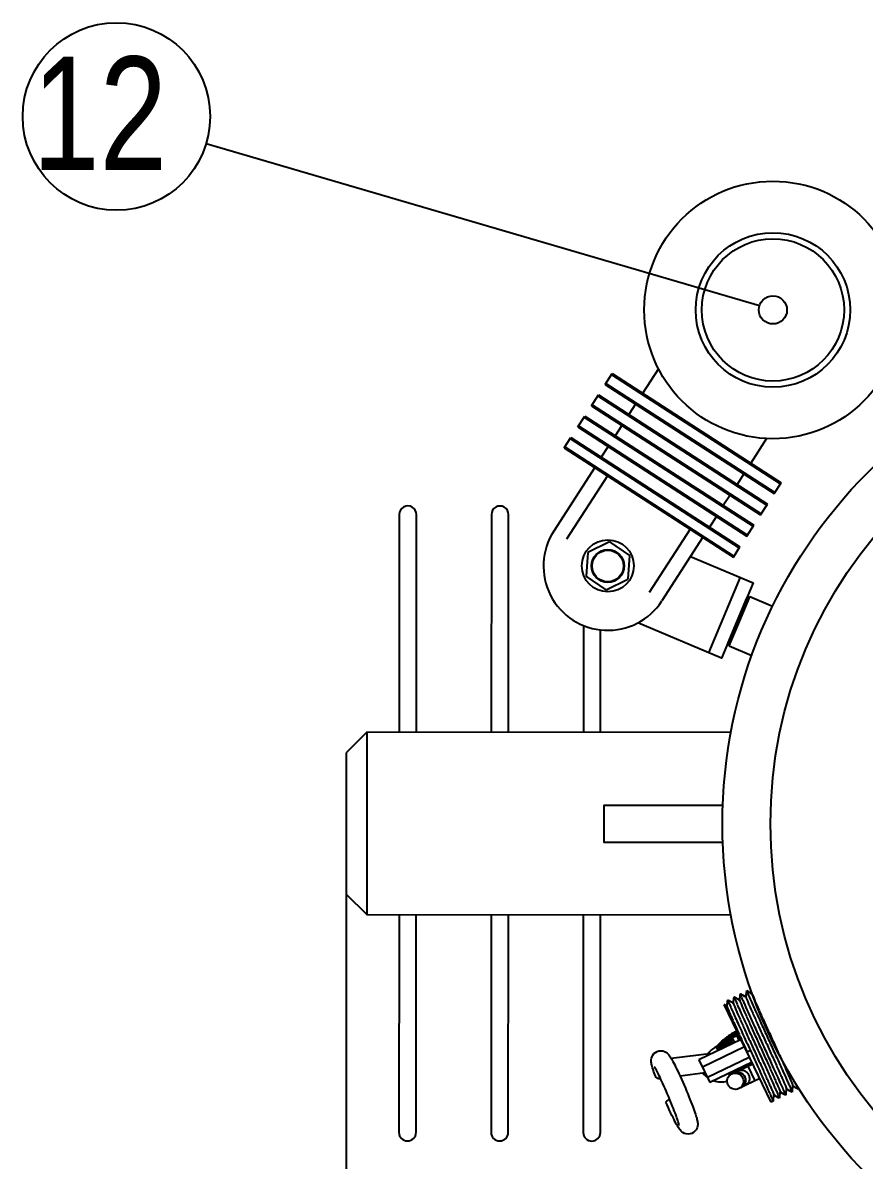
# Model space of a CAD drawing. Header units: millimetres. Extents: x 14764 to 253586, y -11609 to 135872.
# Drawn here: x 247852.5 to 248212.1, y 131231 to 131716.9 of the extents above; entities that cross this region are included whole.
import ezdxf

# ---------------------------------------------------------------- set-up
doc = ezdxf.new("R2010")
doc.units = ezdxf.units.MM
doc.header["$LTSCALE"] = 23.1
doc.header["$PDMODE"] = 3
doc.header["$PDSIZE"] = 1
doc.layers.get('0').update_dxf_attribs({"linetype": 'CONTINUOUS'})
doc.layers.get('Defpoints').update_dxf_attribs({"linetype": 'CONTINUOUS'})
doc.styles.add('DFT', font='simplex.shx', dxfattribs={"width": 0.67, "bigfont": 'dft.shx'})
doc.styles.get("Standard").update_dxf_attribs({"font": 'txt', "width": 0.8})
doc.dimstyles.new('INTE$0', dxfattribs={"dimscale": 5, "dimtxt": 4, "dimasz": 3, "dimexe": 3, "dimexo": 0, "dimgap": 1, "dimtad": 1, "dimdec": 3, "dimdsep": 46, "dimtxsty": 'DFT', "dimcen": 0, "dimclrd": 3, "dimclre": 3, "dimclrt": 6, "dimadec": 0, "dimazin": 0, "dimtfac": 1, "dimtdec": 3, "dimtix": 1, "dimtmove": 1, "dimatfit": 0, "dimfxl": 0, "dimtolj": 1, "dimtzin": 0, "dimarcsym": 0})

# ---------------------------------------------------------------- blocks, each defined once
blk = doc.blocks.new('*D221')
at = {"color": 3, "lineweight": -2, "transparency": 16777216}
for p, q in [((248626.45, 131366.69), (248626.45, 130896.13)), ((247990.77, 131344.69), (247990.77, 130896.13)), ((248005.77, 130911.13), (248611.45, 130911.13))]:
    blk.add_line(p, q, dxfattribs=at)
at = {"color": 3, "transparency": 16777216}
for points in [[(248005.77, 130913.63), (248005.77, 130908.63), (247990.77, 130911.13)], [(248611.45, 130913.63), (248611.45, 130908.63), (248626.45, 130911.13)]]:
    blk.add_solid(points, dxfattribs=at)
at = {"layer": 'Defpoints', "color": 0, "transparency": 16777216}
for p in [(248626.45, 131366.69), (247990.77, 131344.69), (248626.45, 130911.13)]:
    blk.add_point(p, dxfattribs=at)
at = {"color": 6, "transparency": 16777216, "insert": (248308.61, 130941.13), "char_height": 40, "attachment_point": 5, "style": 'DFT'}
blk.add_mtext('\\A1;920', dxfattribs=at)

msp = doc.modelspace()

# ---------------------------------------------------------------- linework, layer by layer
at = {"color": 1}
msp.add_line((248167.3407, 131595.8767), (247930.852, 131665.0758), dxfattribs=at)
at = {"color": 0, "linetype": 'ByBlock', "lineweight": 25}
for p, q in [((248101.3863, 131562.3533), (248104.3679, 131566.975)), ((248104.0969, 131566.5548), (248176.3629, 131519.9327)), ((248104.3679, 131566.975), (248176.6339, 131520.3528)), ((248124.1727, 131569.0816), (248117.3926, 131558.5721)), ((248101.3863, 131562.3533), (248173.6523, 131515.7311)), ((248101.6573, 131562.7735), (248173.9233, 131516.1513)), ((248095.5314, 131553.278), (248098.513, 131557.8997)), ((248098.242, 131557.4796), (248170.508, 131510.8574)), ((248098.513, 131557.8997), (248170.779, 131511.2775)), ((248095.5314, 131553.278), (248167.7974, 131506.6559)), ((248095.8025, 131553.6982), (248168.0684, 131507.076)), ((248114.411, 131553.9505), (248111.5377, 131549.4969)), ((248089.6765, 131544.2028), (248092.6582, 131548.8244)), ((248092.3871, 131548.4043), (248164.6531, 131501.7821)), ((248092.6582, 131548.8244), (248164.9242, 131502.2023)), ((248089.6765, 131544.2028), (248161.9425, 131497.5806)), ((248089.9476, 131544.6229), (248162.2136, 131498.0008)), ((248108.5561, 131544.8752), (248105.6829, 131540.4216)), ((248083.9247, 131535.2872), (248086.7491, 131539.6652)), ((248084.1957, 131535.7074), (248156.4617, 131489.0852)), ((248086.478, 131539.245), (248158.744, 131492.6228)), ((248086.7491, 131539.6652), (248159.0151, 131493.043)), ((248102.7012, 131535.8), (248099.7738, 131531.2623)), ((248170.3893, 131539.265), (248163.6092, 131528.7556)), ((248083.9247, 131535.2872), (248156.1907, 131488.6651)), ((248096.9494, 131526.8844), (248079.4443, 131499.751)), ((248102.4113, 131523.3606), (248084.9063, 131496.2272)), ((248160.6276, 131524.134), (248157.7544, 131519.6804)), ((248173.6523, 131515.7311), (248176.6339, 131520.3528)), ((248154.7727, 131515.0587), (248151.8995, 131510.6051)), ((248167.7974, 131506.6559), (248170.779, 131511.2775)), ((248148.9178, 131505.9834), (248145.9904, 131501.4458)), ((248161.9425, 131497.5806), (248164.9242, 131502.2023)), ((248137.704, 131500.5917), (248120.199, 131473.4583)), ((248143.166, 131497.0679), (248125.661, 131469.9345)), ((248156.1907, 131488.6651), (248159.0151, 131493.043)), ((248159.1095, 131480.0174), (248145.5307, 131447.7588)), ((248172.4041, 131255.8606), (248152.2968, 131297.5581)), ((248155.8841, 131298.3046), (248155.6626, 131298.4429)), ((248158.5864, 131299.6076), (248158.3648, 131299.746)), ((248161.2886, 131300.9107), (248161.067, 131301.0491)), ((248163.9908, 131302.2138), (248163.7693, 131302.3521)), ((248153.1496, 131297.0217), (248152.9044, 131297.1749)), ((248154.6021, 131282.6766), (248156.3717, 131283.7829)), ((248155.6302, 131283.3203), (248155.6712, 131283.3456)), ((248155.6712, 131283.3456), (248155.6889, 131283.3565)), ((248157.6731, 131284.1067), (248155.8716, 131283.238)), ((248156.7842, 131281.3456), (248155.8716, 131283.238)), ((248156.3717, 131283.7829), (248158.1149, 131284.7299)), ((248157.4625, 131286.0844), (248157.5019, 131286.0026)), ((248157.552, 131286.0178), (248157.6896, 131285.9127)), ((248157.5986, 131285.9212), (248157.5533, 131285.8982)), ((248157.5553, 131285.8921), (248157.5553, 131285.8945)), ((248157.5553, 131285.8921), (248157.6723, 131285.6493)), ((248157.6603, 131285.8747), (248157.5986, 131285.9212)), ((248157.6363, 131285.843), (248158.123, 131285.476)), ((248158.0405, 131285.588), (248157.6603, 131285.8747)), ((248157.6731, 131284.1067), (248158.5856, 131282.2143)), ((248157.6896, 131285.9127), (248158.0423, 131285.6433)), ((248157.8965, 131285.4679), (248157.7746, 131285.5562)), ((248157.7774, 131285.4315), (248157.7774, 131285.4397)), ((248157.7774, 131285.4315), (248157.9685, 131285.0352)), ((248157.8489, 131285.4022), (248158.0655, 131285.2453)), ((248158.1871, 131285.2575), (248157.8965, 131285.4679)), ((248158.0853, 131285.5542), (248158.0405, 131285.588)), ((248158.0655, 131285.2453), (248158.219, 131285.1341)), ((248158.2064, 131284.8453), (248158.0747, 131284.9339)), ((248158.122, 131284.7167), (248158.1598, 131284.6385)), ((248158.1833, 131284.7087), (248158.1868, 131284.7063)), ((248158.2067, 131285.2433), (248158.1871, 131285.2575)), ((248159.4864, 131282.6487), (248141.4715, 131273.9616)), ((248160.9996, 131279.5106), (248142.9848, 131270.8235)), ((248149.3026, 131279.9148), (248148.8399, 131279.4019)), ((248148.8399, 131279.4019), (248149.5782, 131277.8708)), ((248149.301, 131279.9131), (248149.3189, 131279.9217)), ((248149.3187, 131279.9216), (248150.2671, 131280.9004)), ((248149.3189, 131279.9217), (248149.3258, 131279.9292)), ((248149.3999, 131279.7615), (248149.3984, 131279.7568)), ((248149.3984, 131279.7568), (248149.4014, 131279.7601)), ((248149.5811, 131279.378), (248149.5932, 131279.3907)), ((248150.0117, 131279.8151), (248149.7396, 131279.6839)), ((248149.8613, 131278.7968), (248149.8889, 131278.824)), ((248150.5434, 131279.4611), (248149.9785, 131279.1886)), ((248150.2671, 131280.9004), (248151.306, 131281.8742)), ((248151.2267, 131278.9422), (248150.3104, 131278.5003)), ((248151.306, 131281.8742), (248152.348, 131282.761)), ((248151.8968, 131280.6571), (248152.9586, 131281.5017)), ((248151.9879, 131281.6185), (248152.0207, 131281.6459)), ((248152.3027, 131279.8213), (248153.3792, 131280.6345)), ((248152.3321, 131282.748), (248152.3481, 131282.7609)), ((248152.4525, 131282.5973), (248152.4341, 131282.5824)), ((248152.6134, 131282.2636), (248152.5771, 131282.2349)), ((248152.9586, 131281.5017), (248154.6021, 131282.6766)), ((248152.9627, 131281.4864), (248152.9673, 131281.4899)), ((248153.386, 131280.6086), (248153.3936, 131280.6141)), ((248155.372, 131281.9557), (248155.3875, 131281.9655)), ((248155.4055, 131281.9024), (248155.8834, 131280.9113)), ((248160.7217, 131280.2599), (248162.1099, 131277.2082)), ((248129.6266, 131274.5421), (248147.1307, 131276.6905)), ((248141.4715, 131273.9616), (248146.1528, 131264.2538)), ((248163.1805, 131274.988), (248145.1657, 131266.3009)), ((248163.461, 131277.8597), (248162.1099, 131277.2082)), ((248164.1683, 131272.9396), (248146.1534, 131264.2525)), ((248155.3588, 131268.0311), (248156.8128, 131268.7323)), ((248155.4914, 131267.9106), (248164.4988, 131272.2541)), ((248157.6395, 131268.9464), (248157.5662, 131268.9251)), ((248162.3112, 131271.1992), (248165.3517, 131264.894)), ((248164.1059, 131272.4266), (248164.2377, 131272.7956)), ((248164.201, 131272.1105), (248164.1198, 131272.2789)), ((248124.6066, 131265.8665), (248125.0743, 131265.9239)), ((248144.2143, 131268.2737), (248133.4192, 131266.9487)), ((248154.6614, 131267.3296), (248154.2601, 131268.1617)), ((248167.5393, 131265.9489), (248158.5319, 131261.6054)), ((248173.1477, 131256.2192), (248172.4041, 131255.8606))]:
    msp.add_line(p, q, dxfattribs=at)
at = {"color": 0, "linetype": 'ByBlock', "lineweight": 25, "ltscale": 0.5}
for p, q in [((248013.4335, 131506.7872), (248013.3786, 131413.7911)), ((248020.7273, 131413.7868), (248020.7822, 131506.7829)), ((248020.7273, 131413.7868), (248020.7822, 131506.7829)), ((248052.8016, 131506.764), (248052.7467, 131413.7679)), ((248060.0954, 131413.7636), (248060.1503, 131506.7596)), ((248103.3037, 131495.1242), (248094.0728, 131490.6552)), ((248103.3037, 131495.1242), (248111.7843, 131489.3569)), ((248094.0728, 131490.6552), (248093.3236, 131480.4347)), ((248111.7843, 131489.3569), (248111.0351, 131479.1364)), ((248101.8041, 131474.6674), (248093.3236, 131480.4347)), ((248101.8041, 131474.6674), (248111.0351, 131479.1364)), ((248161.8656, 131471.0996), (248157.8502, 131461.5603)), ((248158.8041, 131461.1587), (248163.2211, 131471.652)), ((248163.2211, 131471.652), (248161.8656, 131471.0996)), ((248172.9141, 131467.5717), (248163.2211, 131471.652)), ((248092.1417, 131459.3896), (248092.1147, 131413.7446)), ((248157.8502, 131461.5603), (248153.8347, 131452.021)), ((248154.3871, 131450.6655), (248158.8041, 131461.1587)), ((248099.4634, 131413.7403), (248099.4893, 131457.5139)), ((248153.8347, 131452.021), (248154.3871, 131450.6655)), ((248154.3871, 131450.6655), (248164.0734, 131446.5881)), ((247999.5561, 131413.7993), (247990.8024, 131405.056)), ((247999.5561, 131413.7993), (247999.5101, 131335.9381)), ((248155.1538, 131413.7074), (247999.5561, 131413.7993)), ((247990.8024, 131405.056), (247990.7668, 131344.6917)), ((247990.7668, 131344.6917), (247999.5101, 131335.9381)), ((247999.5101, 131335.9381), (248155.1222, 131335.8462)), ((248013.3326, 131335.9299), (248013.2777, 131242.9338)), ((248013.3326, 131335.9299), (248013.2777, 131242.9338)), ((248020.6264, 131242.9295), (248020.6813, 131335.9256)), ((248020.6264, 131242.9295), (248020.6813, 131335.9256)), ((248052.7007, 131335.9067), (248052.6458, 131242.9106)), ((248059.9945, 131242.9063), (248060.0494, 131335.9023)), ((248092.0687, 131335.8834), (248092.0138, 131242.8874)), ((248099.3625, 131242.883), (248099.4174, 131335.8791))]:
    msp.add_line(p, q, dxfattribs=at)
at = {"color": 0, "linetype": 'ByBlock', "lineweight": 25}
for points in [[(248137.9202, 131488.9367), (248164.6395, 131477.6896), (248151.0608, 131445.431), (248115.3088, 131460.4803)], [(248151.6921, 131366.6922), (248100.9602, 131366.6922), (248100.9602, 131382.6922), (248151.6921, 131382.6922)], [(248152.435, 131282.5813), (248154.0587, 131283.7992), (248155.8154, 131284.9341), (248157.5553, 131285.8945)], [(248152.6406, 131282.1572), (248154.2718, 131283.3588), (248156.0334, 131284.4828), (248157.7774, 131285.4397)], [(248149.3999, 131279.7615), (248150.3491, 131280.7314), (248151.3908, 131281.6994), (248152.435, 131282.5813)], [(248149.5885, 131279.3954), (248150.5398, 131280.3389), (248151.5897, 131281.2895), (248152.6406, 131282.1572)], [(248149.8793, 131278.834), (248150.8335, 131279.7349), (248151.8968, 131280.6571)], [(248150.534, 131278.3317), (248151.2213, 131278.9378), (248152.3027, 131279.8213)], [(248153.3792, 131280.6345), (248155.0395, 131281.7732), (248155.3641, 131281.9705)], [(248122.907, 131266.8719), (248122.6552, 131267.5714), (248122.3743, 131268.3727), (248122.1196, 131269.1242), (248121.8936, 131269.8193), (248121.6971, 131270.4549), (248121.5302, 131271.0316), (248121.3914, 131271.5548), (248121.2786, 131272.0358), (248121.1901, 131272.4919), (248121.1262, 131272.9485), (248121.0936, 131273.441), (248121.1124, 131273.9975), (248121.2159, 131274.6218), (248121.4344, 131275.2843), (248121.7829, 131275.9387), (248122.2701, 131276.5466), (248122.9068, 131277.0806), (248123.5999, 131277.459)], [(248123.5997, 131277.459), (248124.3975, 131277.7039), (248125.2463, 131277.782), (248126.024, 131277.697), (248126.734, 131277.4812), (248127.3641, 131277.164), (248127.8937, 131276.7832), (248128.3177, 131276.3833), (248128.6527, 131275.9975), (248128.937, 131275.6202), (248129.2051, 131275.2259), (248129.4774, 131274.7936), (248129.7644, 131274.3098), (248130.0708, 131273.768), (248130.3976, 131273.1672), (248130.7472, 131272.5026), (248131.1229, 131271.7679), (248131.5266, 131270.9582), (248131.9601, 131270.0686), (248132.4247, 131269.095), (248132.9211, 131268.0339), (248133.4474, 131266.8872), (248133.9957, 131265.6705), (248134.5561, 131264.4048), (248135.1179, 131263.1136), (248135.6704, 131261.8218), (248136.2039, 131260.5535), (248136.7132, 131259.3219), (248137.1958, 131258.1347), (248137.6497, 131256.9983), (248138.0735, 131255.9176), (248138.4663, 131254.8963), (248138.8277, 131253.9369), (248139.1576, 131253.0405), (248139.4564, 131252.2075), (248139.7248, 131251.4376), (248139.9635, 131250.7292), (248140.1738, 131250.0798), (248140.3571, 131249.4857), (248140.5151, 131248.9409), (248140.6484, 131248.4428), (248140.758, 131247.9845), (248140.8459, 131247.5515), (248140.9129, 131247.1199), (248140.9546, 131246.6566), (248140.9546, 131246.1227), (248140.8763, 131245.494), (248140.6726, 131244.7887), (248140.3059, 131244.0572), (248139.7708, 131243.3816), (248139.0982, 131242.8282), (248138.4541, 131242.4825)], [(248132.9763, 131246.1278), (248132.9776, 131246.1173), (248132.9769, 131246.1192), (248132.9557, 131246.2236), (248132.9101, 131246.4171), (248132.8383, 131246.6907), (248132.7399, 131247.0372), (248132.6146, 131247.4519), (248132.462, 131247.9326), (248132.2819, 131248.4779), (248132.0739, 131249.0863), (248131.8378, 131249.7567), (248131.5734, 131250.4886), (248131.2803, 131251.2812), (248130.9584, 131252.1336), (248130.6077, 131253.0442), (248130.2285, 131254.0113), (248129.8213, 131255.032), (248129.3872, 131256.1023), (248128.9301, 131257.2111), (248128.4565, 131258.342), (248127.9735, 131259.4777), (248127.4883, 131260.6008), (248127.0087, 131261.6943), (248126.5419, 131262.7423), (248126.0939, 131263.7326), (248125.667, 131264.6616), (248125.2621, 131265.5285), (248124.8801, 131266.3328), (248124.5214, 131267.0748), (248124.1863, 131267.7548), (248123.8752, 131268.3733), (248123.5884, 131268.9306), (248123.3268, 131269.4263), (248123.0918, 131269.859), (248122.885, 131270.227), (248122.7088, 131270.5287), (248122.5662, 131270.7616), (248122.4635, 131270.92), (248122.4493, 131270.9409)], [(248157.5662, 131268.9251), (248156.2248, 131268.5818), (248155.0169, 131268.3133)], [(248138.4542, 131242.4826), (248137.6745, 131242.2412), (248136.8218, 131242.1594), (248136.0232, 131242.2459), (248135.2937, 131242.471), (248134.6603, 131242.7958), (248134.1455, 131243.1706), (248133.7393, 131243.555), (248133.4082, 131243.9353), (248133.1168, 131244.3216), (248132.8401, 131244.7291), (248132.5608, 131245.1738), (248132.2665, 131245.6715), (248131.95, 131246.2334), (248131.6073, 131246.8665), (248131.2363, 131247.5752), (248130.8367, 131248.3611), (248130.4095, 131249.2233), (248129.9551, 131250.1615), (248129.4751, 131251.1738), (248128.9718, 131252.2564), (248128.4481, 131253.4038), (248127.9076, 131254.6091), (248127.3957, 131255.77)]]:
    msp.add_lwpolyline(points, dxfattribs=at)
at = {"color": 1}
msp.add_circle((247892.5722, 131676.8184), 40.0405, dxfattribs=at)
at = {"color": 0, "linetype": 'ByBlock', "lineweight": 25}
for centre, radius in [((248173.0996, 131594.193), 54.9947), ((248173.0996, 131594.193), 33), ((248173.0996, 131594.193), 30.3893), ((248173.0996, 131594.193), 6), ((248364.0414, 131374.6922), 212.5), ((248364.0414, 131374.6922), 192), ((248102.5497, 131484.8382), 7), ((248102.5497, 131484.8382), 6.75)]:
    msp.add_circle(centre, radius, dxfattribs=at)
at = {"color": 0, "linetype": 'ByBlock', "lineweight": 25, "ltscale": 0.5}
msp.add_circle((248102.5539, 131484.8958), 11.0994, dxfattribs=at)
for centre, start, end in [((248017.1079, 131506.785), 359.966169, 179.966169), ((248017.1079, 131506.785), 359.966169, 179.966169), ((248056.4759, 131506.7618), 359.966169, 179.966169), ((248016.9521, 131242.9317), 179.966169, 359.966169), ((248016.9521, 131242.9317), 179.966169, 359.966169), ((248056.3201, 131242.9084), 179.966169, 359.966169), ((248095.6882, 131242.8852), 179.966169, 359.966169)]:
    msp.add_arc(centre, 3.6744, start, end, dxfattribs=at)
at = {"color": 0, "linetype": 'ByBlock', "lineweight": 25}
for centre, radius, start, end in [((248102.5526, 131484.8427), 27.5, 147.172045, 327.172045), ((248113.2305, 131308.113), 49.0066, 354.398046, 354.569485), ((248205.5079, 131369.4697), 79.0363, 236.61489, 237.024446), ((248213.0522, 131381.2405), 93.0171, 237.072295, 238.006239), ((248199.3874, 131371.5881), 87.738, 237.539448, 237.656131), ((248105.1238, 131304.2038), 49.0066, 354.398046, 354.569485), ((248197.4012, 131365.5605), 79.0363, 236.61489, 237.024446), ((248204.9456, 131377.3313), 93.0171, 237.072295, 238.006239), ((248098.0818, 131205.4639), 109.3641, 57.900578, 58.093725), ((248107.826, 131305.5069), 49.0066, 354.398046, 354.569485), ((248200.1035, 131366.8635), 79.0363, 236.61489, 237.024446), ((248207.6478, 131378.6343), 93.0171, 237.072295, 238.006239), ((248100.784, 131206.7669), 109.3641, 57.900578, 58.093725), ((248110.5282, 131306.8099), 49.0066, 354.398046, 354.569485), ((248202.8057, 131368.1666), 79.0363, 236.61489, 237.024446), ((248210.35, 131379.9374), 93.0171, 237.072295, 238.006239), ((248103.4862, 131208.07), 109.3641, 57.900578, 58.093725), ((248106.1885, 131209.3731), 109.3641, 57.900578, 58.093725), ((248209.8987, 131388.2316), 107.4229, 237.668851, 237.95673), ((248089.5413, 131194.8398), 120.3626, 57.903864, 58.097736), ((248170.6418, 131260.2062), 29.0409, 126.217668, 129.044915), ((248170.8671, 131259.7365), 29.471, 116.968701, 128.845229), ((248170.8558, 131259.7483), 29.3386, 125.168944, 128.849053), ((248170.9015, 131259.6531), 29.4378, 125.249805, 128.609659), ((248171.6265, 131258.1563), 30.8315, 116.91032, 128.253058), ((248171.6361, 131258.1367), 30.7241, 116.81822, 128.253886), ((248173.0193, 131255.2598), 33.3632, 116.815679, 127.283972), ((248173.0289, 131255.2406), 33.2463, 116.730832, 127.285196), ((248171.6502, 131258.0547), 30.6898, 125.368402, 127.475652), ((248170.6409, 131260.2072), 29.0396, 124.695702, 126.217399), ((248173.0734, 131255.0896), 33.1849, 121.711255, 125.522772), ((248171.6901, 131257.9985), 30.7588, 123.591917, 125.368436), ((248170.9069, 131259.6455), 29.4472, 124.774387, 125.249753), ((248170.8632, 131259.7377), 29.3515, 124.581947, 125.168805), ((248170.6412, 131260.2067), 29.0401, 123.383107, 124.695709), ((248170.9198, 131259.6264), 29.4702, 121.424962, 124.773834), ((248170.8751, 131259.7198), 29.3731, 121.147177, 124.581373), ((248170.643, 131260.2039), 29.0435, 121.021753, 123.382935), ((248171.7225, 131257.9496), 30.8174, 121.500619, 123.591797), ((248156.306, 131282.3372), 1, 115.744187, 205.744187), ((248170.9228, 131259.6213), 29.4762, 120.375966, 121.424784), ((248171.7426, 131257.9168), 30.8559, 119.907593, 121.500652), ((248170.638, 131260.2121), 29.0339, 120.316217, 121.021641), ((248170.8753, 131259.7194), 29.3735, 120.71125, 121.146993), ((248173.1657, 131254.9449), 33.3565, 121.429937, 121.596831), ((248173.2145, 131254.8632), 33.4517, 117.989542, 121.428286), ((248170.8847, 131259.7029), 29.3925, 116.972511, 120.710541), ((248170.6458, 131260.1984), 29.0497, 116.988985, 120.31588), ((248170.9296, 131259.6094), 29.4898, 117.464738, 120.375576), ((248171.7549, 131257.8954), 30.8806, 118.569644, 119.907512), ((248171.7628, 131257.8809), 30.8971, 116.913672, 118.569747), ((248170.9247, 131259.6187), 29.4793, 116.969673, 117.464665), ((248173.2448, 131254.8073), 33.5152, 116.822034, 117.990417), ((248158.6835, 131287.3598), 1.8018, 232.408207, 232.979497), ((248157.2388, 131285.0074), 1, 295.744187, 25.744187), ((248153.3268, 131270.0972), 10.33, 115.744187, 141.973805), ((248170.6302, 131260.2196), 29.0232, 134.893853, 137.226825), ((248170.8034, 131259.818), 29.3675, 128.848194, 136.943998), ((248170.7988, 131259.7663), 29.2848, 136.634227, 136.942357), ((248171.3914, 131258.4635), 30.4447, 128.26344, 136.041797), ((248170.8176, 131259.7484), 29.3108, 134.530319, 136.633918), ((248171.317, 131258.433), 30.1852, 135.03749, 136.028263), ((248172.495, 131255.9674), 32.4826, 127.304189, 134.549838), ((248171.4067, 131258.4371), 30.3462, 128.352264, 135.561114), ((248150.5187, 131279.318), 0.839, 216.988565, 218.410429), ((248172.5314, 131255.7884), 32.3005, 127.288829, 134.50687), ((248171.3453, 131258.4049), 30.2251, 134.8283, 135.037665), ((248172.5212, 131255.9279), 32.3919, 127.307114, 134.101944), ((248174.3228, 131251.9225), 35.9614, 125.993743, 132.488577), ((248151.3052, 131278.8012), 1.3223, 195.81293, 209.556966), ((248171.403, 131258.3461), 30.3074, 132.640328, 134.827362), ((248170.6321, 131260.2177), 29.0258, 134.191544, 134.893762), ((248170.8334, 131259.7324), 29.3332, 133.92652, 134.530436), ((248174.357, 131251.8755), 35.8765, 125.997738, 132.087261), ((248170.6349, 131260.2147), 29.03, 131.578465, 134.191442), ((248170.8501, 131259.7148), 29.3575, 131.793349, 133.926241), ((248174.3958, 131251.6696), 35.7614, 125.979797, 131.717871), ((248171.4536, 131258.2917), 30.3817, 132.349637, 132.64106), ((248171.5101, 131258.2288), 30.4663, 129.850101, 132.348561), ((248170.8632, 131259.7003), 29.377, 131.058181, 131.793434), ((248170.8166, 131259.7963), 29.2766, 131.43319, 131.642664), ((248170.6388, 131260.2102), 29.0359, 129.085746, 131.578314), ((248170.8312, 131259.7796), 29.2988, 128.896238, 131.432929), ((248170.8754, 131259.6862), 29.3957, 129.304308, 131.058018), ((248171.579, 131258.1466), 30.5736, 128.270042, 129.770458), ((248170.8819, 131259.6782), 29.406, 128.85072, 129.304386), ((248170.8831, 131259.6768), 29.4078, 128.610327, 128.850728), ((248171.6112, 131258.106), 30.6254, 127.476112, 128.270209), ((248177.8449, 131244.6915), 42.8207, 124.381069, 125.783795), ((248172.937, 131255.2813), 32.9496, 125.655972, 127.305676), ((248175.0271, 131250.9557), 37.1575, 122.012511, 125.996197), ((248175.0083, 131250.9815), 36.9825, 122.375991, 126.000017), ((248175.1325, 131250.6859), 36.9903, 122.290295, 125.993429), ((248177.9492, 131244.5462), 42.8558, 124.384587, 124.631684), ((248178.4257, 131243.8286), 43.8608, 121.237805, 124.37071), ((248172.9876, 131255.2113), 33.036, 125.524353, 125.65667), ((248178.414, 131243.852), 43.6911, 121.258727, 124.373433), ((248175.1631, 131250.7406), 37.2689, 122.195779, 122.378685), ((248146.7774, 131308.1681), 40.6614, 281.680162, 283.509036), ((248146.6516, 131308.6981), 41.2061, 283.50699, 283.749814), ((248146.6091, 131308.8715), 41.3847, 283.749897, 284.112432), ((248146.4517, 131309.4852), 42.0182, 284.116539, 285.712453), ((248140.7041, 131321.7023), 54.6815, 287.496008, 291.232531), ((248140.5323, 131322.2028), 55.0705, 288.589535, 291.21545), ((248139.7763, 131324.1686), 57.1766, 291.208752, 295.183377), ((248139.7436, 131324.2354), 57.3906, 291.210477, 295.13432), ((248153.3268, 131270.0972), 10.33, 190.88264, 191.222822), ((248151.0767, 131274.7634), 10.33, 220.265551, 234.931431), ((248151.0767, 131274.7634), 10.33, 251.072409, 284.004489), ((248146.9309, 131307.4482), 39.9253, 281.527471, 281.6736), ((248156.7022, 131268.8915), 1.8791, 197.444082, 214.044291), ((248147.1225, 131307.1328), 40.1039, 281.539671, 282.044395), ((248147.109, 131307.2215), 40.0493, 281.88759, 282.035889), ((248147.0395, 131307.5438), 40.3789, 282.03687, 282.916636), ((248157.9538, 131265.0001), 3.3089, 295.7491, 298.785123), ((248224.1432, 131339.7435), 95.4233, 237.891789, 238.086205), ((248226.8455, 131341.0466), 95.4233, 237.891789, 238.086205), ((248134.8114, 131192.5908), 79.2445, 56.615508, 57.105485), ((248227.1989, 131254.1221), 49.0028, 174.397989, 174.569484), ((248229.5477, 131342.3496), 95.4233, 237.891789, 238.086205), ((248137.5136, 131193.8939), 79.2445, 56.615508, 57.105485), ((248229.9011, 131255.4252), 49.0028, 174.397989, 174.569484), ((248232.2499, 131343.6527), 95.4233, 237.891789, 238.086205), ((248140.2158, 131195.1969), 79.2445, 56.615508, 57.105485), ((248232.6033, 131256.7282), 49.0028, 174.397989, 174.569484), ((248132.1091, 131191.2877), 79.2445, 56.615508, 57.105485), ((248224.4967, 131252.819), 49.0028, 174.397989, 174.569484)]:
    msp.add_arc(centre, radius, start, end, dxfattribs=at)
for points, knots in [([(248161.5901, 131300.6501), (248161.6087, 131300.8186), (248161.7158, 131301.7373), (248161.8135, 131302.6571), (248161.881, 131303.4094)], [0, 0, 0, 0, 0.18330794, 1, 1, 1, 1]), ([(248161.881, 131303.4094), (248161.9909, 131303.0819), (248162.3406, 131302.2242), (248163.0142, 131300.6399), (248163.97, 131298.476), (248165.4258, 131295.2272), (248167.4007, 131290.8781), (248169.8525, 131285.5132), (248172.4288, 131279.8895), (248174.9427, 131274.3958), (248177.2115, 131269.4114), (248178.8674, 131265.7355), (248179.942, 131263.3015), (248180.5323, 131261.9382), (248180.9569, 131260.9181), (248181.1791, 131260.3527), (248181.2544, 131260.1284)], [0, 0, 0, 0, 0.02185307, 0.05853886, 0.10893561, 0.17148286, 0.28375037, 0.41108995, 0.54462752, 0.67505442, 0.79327835, 0.89106282, 0.93009155, 0.96159563, 0.98503374, 1, 1, 1, 1]), ([(248161.881, 131303.4094), (248162.1179, 131303.2551), (248162.9095, 131302.75), (248163.7149, 131302.2652), (248164.2924, 131301.9531)], [0, 0, 0, 0, 0.30102202, 1, 1, 1, 1]), ([(248153.4835, 131296.7409), (248153.502, 131296.9094), (248153.6091, 131297.8281), (248153.7068, 131298.7479), (248153.7743, 131299.5002)], [0, 0, 0, 0, 0.18330794, 1, 1, 1, 1]), ([(248153.7743, 131299.5002), (248153.8842, 131299.1727), (248154.2339, 131298.315), (248154.9075, 131296.7307), (248155.8633, 131294.5668), (248157.0637, 131291.888), (248158.4724, 131288.7774), (248160.6253, 131284.0515), (248162.3089, 131280.3757), (248163.461, 131277.8597)], [0, 0, 0, 0, 0.04370716, 0.11707837, 0.21787263, 0.34296736, 0.48847914, 0.64989136, 1, 1, 1, 1]), ([(248153.7743, 131299.5002), (248154.0112, 131299.3459), (248154.8028, 131298.8408), (248155.6082, 131298.356), (248156.1857, 131298.0439)], [0, 0, 0, 0, 0.30102202, 1, 1, 1, 1]), ([(248156.1857, 131298.0439), (248156.2043, 131298.2125), (248156.3114, 131299.1311), (248156.409, 131300.051), (248156.4765, 131300.8033)], [0, 0, 0, 0, 0.18330794, 1, 1, 1, 1]), ([(248156.1857, 131298.0439), (248156.199, 131297.9624), (248156.2696, 131297.7462), (248156.4156, 131297.3432), (248156.6419, 131296.778), (248156.9417, 131296.0553), (248157.3146, 131295.1816), (248157.9424, 131293.7355), (248159.115, 131291.087), (248160.9265, 131287.0618), (248163.207, 131282.0375), (248165.6183, 131276.7405), (248167.619, 131272.3395), (248169.134, 131268.9899), (248170.1536, 131266.7234), (248171.0632, 131264.6857), (248171.8437, 131262.9161), (248172.4798, 131261.449), (248172.956, 131260.3124), (248173.2484, 131259.5814), (248173.388, 131259.1756), (248173.4295, 131259.0341), (248173.4385, 131258.9785)], [0, 0, 0, 0, 0.00580429, 0.01587845, 0.0301611, 0.0485297, 0.07083459, 0.09687734, 0.15925105, 0.27425576, 0.40687605, 0.54676476, 0.6830039, 0.74639743, 0.80495987, 0.85754465, 0.90312147, 0.94079698, 0.96983745, 0.98968783, 0.99604649, 1, 1, 1, 1]), ([(248156.4765, 131300.8033), (248156.5864, 131300.4758), (248156.9362, 131299.6181), (248157.6097, 131298.0338), (248158.5655, 131295.8698), (248160.0214, 131292.6211), (248161.9963, 131288.272), (248164.448, 131282.907), (248167.0243, 131277.2834), (248169.5382, 131271.7896), (248171.807, 131266.8053), (248173.4629, 131263.1294), (248174.5375, 131260.6953), (248175.1278, 131259.3321), (248175.5525, 131258.312), (248175.7747, 131257.7465), (248175.8499, 131257.5222)], [0, 0, 0, 0, 0.02185307, 0.05853886, 0.10893561, 0.17148286, 0.28375037, 0.41108995, 0.54462752, 0.67505442, 0.79327835, 0.89106282, 0.93009155, 0.96159563, 0.98503374, 1, 1, 1, 1]), ([(248156.4765, 131300.8033), (248156.7134, 131300.649), (248157.505, 131300.1438), (248158.3104, 131299.6591), (248158.8879, 131299.347)], [0, 0, 0, 0, 0.30102202, 1, 1, 1, 1]), ([(248158.8879, 131299.347), (248158.9065, 131299.5155), (248159.0136, 131300.4342), (248159.1113, 131301.354), (248159.1788, 131302.1064)], [0, 0, 0, 0, 0.18330794, 1, 1, 1, 1]), ([(248158.8879, 131299.347), (248158.9012, 131299.2654), (248158.9718, 131299.0493), (248159.1179, 131298.6462), (248159.3441, 131298.081), (248159.6439, 131297.3584), (248160.0168, 131296.4846), (248160.6446, 131295.0385), (248161.8172, 131292.39), (248163.6287, 131288.3649), (248165.9092, 131283.3405), (248168.3206, 131278.0435), (248170.3212, 131273.6426), (248171.8362, 131270.2929), (248172.8558, 131268.0265), (248173.7655, 131265.9887), (248174.546, 131264.2191), (248175.182, 131262.752), (248175.6583, 131261.6155), (248175.9506, 131260.8844), (248176.0902, 131260.4786), (248176.1317, 131260.3372), (248176.1408, 131260.2816)], [0, 0, 0, 0, 0.00580429, 0.01587845, 0.0301611, 0.0485297, 0.07083459, 0.09687734, 0.15925105, 0.27425576, 0.40687605, 0.54676476, 0.6830039, 0.74639743, 0.80495987, 0.85754465, 0.90312147, 0.94079698, 0.96983745, 0.98968783, 0.99604649, 1, 1, 1, 1]), ([(248178.5522, 131258.8253), (248178.4423, 131259.1528), (248178.0925, 131260.0105), (248177.419, 131261.5948), (248176.4632, 131263.7587), (248175.0074, 131267.0074), (248173.0325, 131271.3565), (248170.5807, 131276.7214), (248168.0045, 131282.3451), (248165.4905, 131287.8388), (248163.2217, 131292.8232), (248161.5658, 131296.4991), (248160.4912, 131298.9332), (248159.9009, 131300.2965), (248159.4762, 131301.3166), (248159.254, 131301.8821), (248159.1788, 131302.1064)], [0, 0, 0, 0, 0.02185278, 0.05853814, 0.10893465, 0.17148108, 0.28374831, 0.41108649, 0.54462277, 0.67505162, 0.7932755, 0.89105941, 0.93008944, 0.9615948, 0.98503375, 1, 1, 1, 1]), ([(248159.1788, 131302.1064), (248159.4156, 131301.9521), (248160.2072, 131301.4469), (248161.0126, 131300.9621), (248161.5901, 131300.6501)], [0, 0, 0, 0, 0.30102202, 1, 1, 1, 1]), ([(248161.5901, 131300.6501), (248161.6035, 131300.5685), (248161.674, 131300.3524), (248161.8201, 131299.9493), (248162.0463, 131299.3841), (248162.3461, 131298.6615), (248162.719, 131297.7877), (248163.3469, 131296.3416), (248164.5195, 131293.6931), (248166.331, 131289.668), (248168.6114, 131284.6436), (248171.0228, 131279.3466), (248173.0234, 131274.9457), (248174.5384, 131271.596), (248175.558, 131269.3295), (248176.4677, 131267.2918), (248177.2482, 131265.5222), (248177.8842, 131264.0551), (248178.3605, 131262.9185), (248178.6529, 131262.1875), (248178.7925, 131261.7817), (248178.8339, 131261.6402), (248178.843, 131261.5847)], [0, 0, 0, 0, 0.00580429, 0.01587845, 0.0301611, 0.0485297, 0.07083459, 0.09687734, 0.15925105, 0.27425576, 0.40687605, 0.54676476, 0.6830039, 0.74639743, 0.80495987, 0.85754465, 0.90312147, 0.94079698, 0.96983745, 0.98968783, 0.99604649, 1, 1, 1, 1]), ([(248164.2924, 131301.9531), (248164.3057, 131301.8716), (248164.3763, 131301.6554), (248164.5223, 131301.2524), (248164.7486, 131300.6872), (248165.0484, 131299.9645), (248165.4212, 131299.0907), (248166.0491, 131297.6447), (248167.2217, 131294.9961), (248169.0332, 131290.971), (248171.3136, 131285.9466), (248173.725, 131280.6497), (248175.7257, 131276.2487), (248177.2406, 131272.899), (248178.2603, 131270.6326), (248179.1699, 131268.5949), (248179.9504, 131266.8253), (248180.5865, 131265.3581), (248181.0627, 131264.2216), (248181.3551, 131263.4905), (248181.4947, 131263.0848), (248181.5361, 131262.9433), (248181.5452, 131262.8877)], [0, 0, 0, 0, 0.00580429, 0.01587845, 0.0301611, 0.0485297, 0.07083459, 0.09687734, 0.15925105, 0.27425576, 0.40687605, 0.54676476, 0.6830039, 0.74639743, 0.80495987, 0.85754465, 0.90312147, 0.94079698, 0.96983745, 0.98968783, 0.99604649, 1, 1, 1, 1]), ([(248152.3865, 131297.3722), (248152.4928, 131297.3081), (248152.8554, 131297.0923), (248153.2215, 131296.8824), (248153.4835, 131296.7409)], [0, 0, 0, 0, 0.29433574, 1, 1, 1, 1]), ([(248153.4835, 131296.7409), (248153.4918, 131296.6897), (248153.5288, 131296.5606), (248153.6532, 131296.194), (248153.9128, 131295.5378), (248154.3362, 131294.5201), (248154.9022, 131293.2071), (248155.5988, 131291.6208), (248156.7469, 131289.0398), (248157.6688, 131286.994), (248158.3163, 131285.562)], [0, 0, 0, 0, 0.01276423, 0.03295454, 0.09540265, 0.18639819, 0.30442485, 0.44745374, 0.61301352, 1, 1, 1, 1]), ([(248157.4625, 131286.0844), (248157.4623, 131286.0849), (248157.467, 131286.0814), (248157.4698, 131286.0798), (248157.4798, 131286.0723), (248157.4955, 131286.0607), (248157.5205, 131286.0418), (248157.541, 131286.0262), (248157.552, 131286.0178)], [0, 0, 0, 0, 0.01664141, 0.07567691, 0.17311238, 0.30218337, 0.62787403, 1, 1, 1, 1]), ([(248157.5843, 131285.9321), (248157.5745, 131285.9397), (248157.556, 131285.9543), (248157.5309, 131285.9745), (248157.5138, 131285.9905), (248157.5037, 131285.9989), (248157.5019, 131286.0026)], [0, 0, 0, 0, 0.34390049, 0.65237572, 0.88489776, 1, 1, 1, 1]), ([(248157.5553, 131285.8945), (248157.5562, 131285.895), (248157.5597, 131285.8939), (248157.5687, 131285.8898), (248157.5855, 131285.8792), (248157.6093, 131285.863), (248157.627, 131285.8501), (248157.6363, 131285.843)], [0, 0, 0, 0, 0.03271199, 0.09909469, 0.32191508, 0.63491842, 1, 1, 1, 1]), ([(248157.7746, 131285.5562), (248157.7522, 131285.5724), (248157.7213, 131285.5969), (248157.6883, 131285.6289), (248157.6754, 131285.6429), (248157.6723, 131285.6493)], [0, 0, 0, 0, 0.59715529, 0.8463509, 1, 1, 1, 1]), ([(248157.7774, 131285.4397), (248157.779, 131285.4405), (248157.7841, 131285.44), (248157.797, 131285.4354), (248157.8078, 131285.4292), (248157.8157, 131285.4244)], [0, 0, 0, 0, 0.12605246, 0.33871038, 1, 1, 1, 1]), ([(248157.8157, 131285.4244), (248157.8183, 131285.4228), (248157.8296, 131285.4157), (248157.8406, 131285.4082), (248157.8489, 131285.4022)], [0, 0, 0, 0, 0.23085577, 1, 1, 1, 1]), ([(248158.0747, 131284.9339), (248158.0519, 131284.9492), (248158.0204, 131284.9745), (248157.9861, 131285.0097), (248157.9724, 131285.027), (248157.9685, 131285.0352)], [0, 0, 0, 0, 0.55787186, 0.81570385, 1, 1, 1, 1]), ([(248158.122, 131284.7167), (248158.1211, 131284.7187), (248158.1186, 131284.7237), (248158.1188, 131284.7322), (248158.1222, 131284.7338)], [0, 0, 0, 0, 0.3699294, 1, 1, 1, 1]), ([(248158.1222, 131284.7338), (248158.1256, 131284.7356), (248158.1369, 131284.7338), (248158.1461, 131284.7299), (248158.152, 131284.7271)], [0, 0, 0, 0, 0.37464508, 1, 1, 1, 1]), ([(248158.152, 131284.7271), (248158.1544, 131284.7259), (248158.1652, 131284.7204), (248158.1755, 131284.7139), (248158.1833, 131284.7087)], [0, 0, 0, 0, 0.22450319, 1, 1, 1, 1]), ([(248158.3163, 131285.562), (248158.4206, 131285.3313), (248158.848, 131284.3867), (248159.2761, 131283.4425), (248159.5999, 131282.7291)], [0, 0, 0, 0, 0.24424507, 1, 1, 1, 1]), ([(248149.345, 131279.8676), (248149.3445, 131279.8637), (248149.3432, 131279.8488), (248149.3443, 131279.8337), (248149.3469, 131279.823)], [0, 0, 0, 0, 0.26548782, 1, 1, 1, 1]), ([(248149.345, 131279.8676), (248149.3448, 131279.8661), (248149.353, 131279.8654), (248149.3653, 131279.87), (248149.3926, 131279.8782), (248149.4245, 131279.8914), (248149.4593, 131279.9059), (248149.4945, 131279.9214), (248149.542, 131279.9429), (248149.5775, 131279.9597), (248149.6011, 131279.9711)], [0, 0, 0, 0, 0.0163781, 0.05692829, 0.17132279, 0.30137184, 0.4373935, 0.57633739, 0.71686321, 1, 1, 1, 1]), ([(248149.3469, 131279.823), (248149.3501, 131279.8097), (248149.363, 131279.7831), (248149.3857, 131279.7646), (248149.3984, 131279.7568)], [0, 0, 0, 0, 0.47936856, 1, 1, 1, 1]), ([(248149.4758, 131279.5962), (248149.4767, 131279.5901), (248149.5024, 131279.5911), (248149.5256, 131279.5975), (248149.5615, 131279.6083), (248149.6085, 131279.6257), (248149.6687, 131279.6506), (248149.716, 131279.6725), (248149.7396, 131279.6839)], [0, 0, 0, 0, 0.06592476, 0.18131466, 0.31056024, 0.44513585, 0.72091792, 1, 1, 1, 1]), ([(248149.4758, 131279.5962), (248149.4777, 131279.5824), (248149.4874, 131279.5289), (248149.5086, 131279.4774), (248149.53, 131279.4431)], [0, 0, 0, 0, 0.25582437, 1, 1, 1, 1]), ([(248149.5884, 131279.3954), (248149.5869, 131279.3937), (248149.5828, 131279.3895), (248149.5782, 131279.381), (248149.5811, 131279.378)], [0, 0, 0, 0, 0.35210602, 1, 1, 1, 1]), ([(248149.7075, 131279.1158), (248149.7092, 131279.1084), (248149.7268, 131279.1047), (248149.7443, 131279.1061), (248149.7808, 131279.1114), (248149.8349, 131279.128), (248149.9072, 131279.1557), (248149.9548, 131279.1772), (248149.9785, 131279.1886)], [0, 0, 0, 0, 0.07895721, 0.13523698, 0.19592307, 0.45634991, 0.72679892, 1, 1, 1, 1]), ([(248149.7075, 131279.1158), (248149.7139, 131279.0883), (248149.7445, 131278.9808), (248149.7983, 131278.88), (248149.8486, 131278.8133)], [0, 0, 0, 0, 0.25209676, 1, 1, 1, 1]), ([(248149.8793, 131278.834), (248149.8732, 131278.828), (248149.8633, 131278.8189), (248149.8577, 131278.8014), (248149.8613, 131278.7968)], [0, 0, 0, 0, 0.59472073, 1, 1, 1, 1]), ([(248150.033, 131278.4409), (248150.0354, 131278.4322), (248150.0529, 131278.4251), (248150.0728, 131278.4248), (248150.1101, 131278.4273), (248150.1657, 131278.4416), (248150.2389, 131278.4676), (248150.2867, 131278.4889), (248150.3104, 131278.5003)], [0, 0, 0, 0, 0.09158097, 0.1494238, 0.210476, 0.46780165, 0.73284136, 1, 1, 1, 1]), ([(248159.5999, 131282.7291), (248159.6922, 131282.5257), (248160.0659, 131281.7025), (248160.4399, 131280.8795), (248160.7217, 131280.2599)], [0, 0, 0, 0, 0.247058, 1, 1, 1, 1]), ([(248163.461, 131277.8597), (248164.6131, 131275.3437), (248166.2967, 131271.6679), (248168.4496, 131266.942), (248169.8583, 131263.8315), (248171.0587, 131261.1527), (248172.0145, 131258.9888), (248172.6881, 131257.4044), (248173.0378, 131256.5467), (248173.1477, 131256.2192)], [0, 0, 0, 0, 0.35010864, 0.51152086, 0.65703264, 0.78212737, 0.88292163, 0.95629284, 1, 1, 1, 1]), ([(248156.3508, 131268.325), (248157.1517, 131268.7112), (248159.1485, 131268.8403), (248160.6204, 131267.4888), (248161.008, 131266.6851)], [0, 0, 0, 0, 0.49912051, 1, 1, 1, 1]), ([(248156.5117, 131268.4025), (248156.9049, 131268.5922), (248157.7862, 131268.804), (248159.1319, 131268.5924), (248160.2977, 131267.8575), (248160.8542, 131267.1152), (248161.0515, 131266.7061)], [0, 0, 0, 0, 0.24501716, 0.49294844, 0.74505769, 1, 1, 1, 1]), ([(248158.17, 131269.2022), (248158.5632, 131269.3918), (248159.4446, 131269.6037), (248160.7902, 131269.3921), (248161.9561, 131268.6572), (248162.5126, 131267.9149), (248162.7099, 131267.5058)], [0, 0, 0, 0, 0.24501716, 0.49294844, 0.74505769, 1, 1, 1, 1]), ([(248164.1198, 131272.2789), (248164.108, 131272.3033), (248164.0972, 131272.3531), (248164.0982, 131272.4049), (248164.1059, 131272.4266)], [0, 0, 0, 0, 0.53998484, 1, 1, 1, 1]), ([(248124.5973, 131265.8653), (248124.4156, 131265.8431), (248124.057, 131265.8389), (248123.5475, 131266.0085), (248123.1402, 131266.3687), (248122.9715, 131266.6949), (248122.907, 131266.8719)], [0, 0, 0, 0, 0.25671086, 0.49530836, 0.73582901, 1, 1, 1, 1]), ([(248125.0479, 131265.9603), (248125.0101, 131265.9492), (248124.862, 131265.9086), (248124.7106, 131265.8792), (248124.5973, 131265.8653)], [0, 0, 0, 0, 0.25666901, 1, 1, 1, 1]), ([(248153.8747, 131263.2453), (248153.4871, 131264.049), (248153.3461, 131266.0423), (248154.6905, 131267.5244), (248155.4914, 131267.9106)], [0, 0, 0, 0, 0.50087949, 1, 1, 1, 1]), ([(248154.9095, 131268.3282), (248154.9146, 131268.3119), (248154.9637, 131268.3026), (248154.9969, 131268.3092), (248155.0169, 131268.3133)], [0, 0, 0, 0, 0.45563686, 1, 1, 1, 1]), ([(248155.3588, 131268.0311), (248155.3117, 131268.0084), (248155.2549, 131267.9765), (248155.1929, 131267.9271), (248155.161, 131267.8973), (248155.1331, 131267.8573), (248155.1451, 131267.8395)], [0, 0, 0, 0, 0.52643257, 0.65638715, 0.78403824, 1, 1, 1, 1]), ([(248155.4914, 131267.9106), (248156.2923, 131268.2968), (248158.2891, 131268.4259), (248159.761, 131267.0744), (248160.1486, 131266.2707)], [0, 0, 0, 0, 0.49912051, 1, 1, 1, 1]), ([(248160.1486, 131266.2707), (248160.5362, 131265.4669), (248160.6772, 131263.4736), (248159.3328, 131261.9916), (248158.5319, 131261.6054)], [0, 0, 0, 0, 0.50087949, 1, 1, 1, 1]), ([(248161.008, 131266.6851), (248161.3837, 131265.9058), (248161.5423, 131263.9878), (248160.3027, 131262.5152), (248159.5471, 131262.1001)], [0, 0, 0, 0, 0.50086487, 1, 1, 1, 1]), ([(248161.0515, 131266.7061), (248161.3184, 131266.1526), (248161.5007, 131265.1969), (248161.2661, 131263.9873), (248160.9861, 131263.4369), (248160.8144, 131263.1883)], [0, 0, 0, 0, 0.50278986, 0.75279842, 1, 1, 1, 1]), ([(248162.7099, 131267.5058), (248162.9072, 131267.0966), (248163.1415, 131266.199), (248162.9906, 131264.8291), (248162.3183, 131263.6444), (248161.6037, 131263.0866), (248161.2105, 131262.897)], [0, 0, 0, 0, 0.25494231, 0.50705156, 0.75498284, 1, 1, 1, 1]), ([(248158.5319, 131261.6054), (248157.731, 131261.2192), (248155.7342, 131261.09), (248154.2623, 131262.4416), (248153.8747, 131263.2453)], [0, 0, 0, 0, 0.49912051, 1, 1, 1, 1]), ([(248160.8144, 131263.1883), (248160.7341, 131263.0721), (248160.3881, 131262.6319), (248159.9289, 131262.279), (248159.5521, 131262.0973)], [0, 0, 0, 0, 0.25245529, 1, 1, 1, 1]), ([(248173.4385, 131258.9785), (248173.42, 131258.8101), (248173.3129, 131257.8914), (248173.2152, 131256.9716), (248173.1477, 131256.2192)], [0, 0, 0, 0, 0.18323671, 1, 1, 1, 1]), ([(248175.8499, 131257.5222), (248175.6131, 131257.6765), (248174.8214, 131258.1817), (248174.0161, 131258.6665), (248173.4385, 131258.9785)], [0, 0, 0, 0, 0.30101845, 1, 1, 1, 1]), ([(248173.6984, 131258.7439), (248173.8015, 131258.6796), (248174.2862, 131258.3772), (248174.7687, 131258.0713), (248175.1463, 131257.8271)], [0, 0, 0, 0, 0.21269828, 1, 1, 1, 1]), ([(248176.1408, 131260.2816), (248176.1222, 131260.1132), (248176.0151, 131259.1945), (248175.9174, 131258.2746), (248175.8499, 131257.5222)], [0, 0, 0, 0, 0.18323671, 1, 1, 1, 1]), ([(248178.5522, 131258.8253), (248178.3153, 131258.9796), (248177.5237, 131259.4848), (248176.7183, 131259.9695), (248176.1408, 131260.2816)], [0, 0, 0, 0, 0.30101845, 1, 1, 1, 1]), ([(248176.4006, 131260.047), (248176.5037, 131259.9827), (248176.9884, 131259.6803), (248177.4709, 131259.3744), (248177.8486, 131259.1301)], [0, 0, 0, 0, 0.21269828, 1, 1, 1, 1]), ([(248178.843, 131261.5847), (248178.8244, 131261.4162), (248178.7173, 131260.4976), (248178.6197, 131259.5777), (248178.5522, 131258.8253)], [0, 0, 0, 0, 0.18323671, 1, 1, 1, 1]), ([(248181.2544, 131260.1284), (248181.0175, 131260.2827), (248180.2259, 131260.7878), (248179.4205, 131261.2726), (248178.843, 131261.5847)], [0, 0, 0, 0, 0.30101845, 1, 1, 1, 1]), ([(248179.1028, 131261.3501), (248179.2059, 131261.2857), (248179.6906, 131260.9833), (248180.1731, 131260.6775), (248180.5508, 131260.4332)], [0, 0, 0, 0, 0.21269828, 1, 1, 1, 1]), ([(248181.5452, 131262.8877), (248181.5266, 131262.7193), (248181.4196, 131261.8006), (248181.3219, 131260.8808), (248181.2544, 131260.1284)], [0, 0, 0, 0, 0.18323671, 1, 1, 1, 1]), ([(248183.9566, 131261.4314), (248183.7197, 131261.5857), (248182.9281, 131262.0909), (248182.1227, 131262.5757), (248181.5452, 131262.8877)], [0, 0, 0, 0, 0.30101845, 1, 1, 1, 1]), ([(248181.8051, 131262.6531), (248181.9082, 131262.5888), (248182.3928, 131262.2864), (248182.8754, 131261.9805), (248183.253, 131261.7362)], [0, 0, 0, 0, 0.21269828, 1, 1, 1, 1]), ([(248183.4798, 131262.6488), (248183.5146, 131262.5654), (248183.682, 131262.1629), (248183.8467, 131261.7589), (248183.9566, 131261.4314)], [0.9448651925, 0.9448651925, 0.9448651925, 0.9448651925, 0.9562928443, 1, 1, 1, 1]), ([(248128.9839, 131257.0662), (248128.7437, 131256.9331), (248128.4069, 131256.7359), (248128.0008, 131256.4634), (248127.7664, 131256.2882), (248127.5839, 131256.1271), (248127.4463, 131255.9791), (248127.3676, 131255.8352), (248127.3958, 131255.77)], [0, 0, 0, 0, 0.391963, 0.55683232, 0.69714437, 0.81121207, 0.8986787, 1, 1, 1, 1])]:
    msp.add_open_spline(points, degree=3, knots=knots, dxfattribs=at)
for points in [[(248164.2924, 131301.9531), (248164.299, 131302.0135), (248164.3058, 131302.0738), (248164.3127, 131302.1342)], [(248149.53, 131279.4431), (248149.5446, 131279.4197), (248149.5619, 131279.3979), (248149.5811, 131279.378)], [(248183.9931, 131261.8258), (248183.9806, 131261.6944), (248183.9684, 131261.5629), (248183.9566, 131261.4314)]]:
    msp.add_open_spline(points, degree=3, dxfattribs=at)

# ---------------------------------------------------------------- texts
at = {"color": 3, "linetype": 'Continuous', "insert": (247914.2053, 131702.4006), "char_height": 48.384, "width": 38.7072, "attachment_point": 3, "line_spacing_factor": 0.9}
msp.add_mtext('12', dxfattribs=at)

# ---------------------------------------------------------------- dimensions: what is measured, and where the dimension line sits
dim = msp.add_linear_dim(base=(248626.4529, 130911.1266), p1=(247990.7668, 131344.6917), p2=(248626.4529, 131366.6922), text='920', dimstyle='INTE$0', override={"dimtxt": 8, "dimgap": 2})
dim.commit()
dim.dimension.update_dxf_attribs({"geometry": '*D221', "text_midpoint": (248308.6099, 130941.1266)})

doc.saveas('drawing.dxf')
